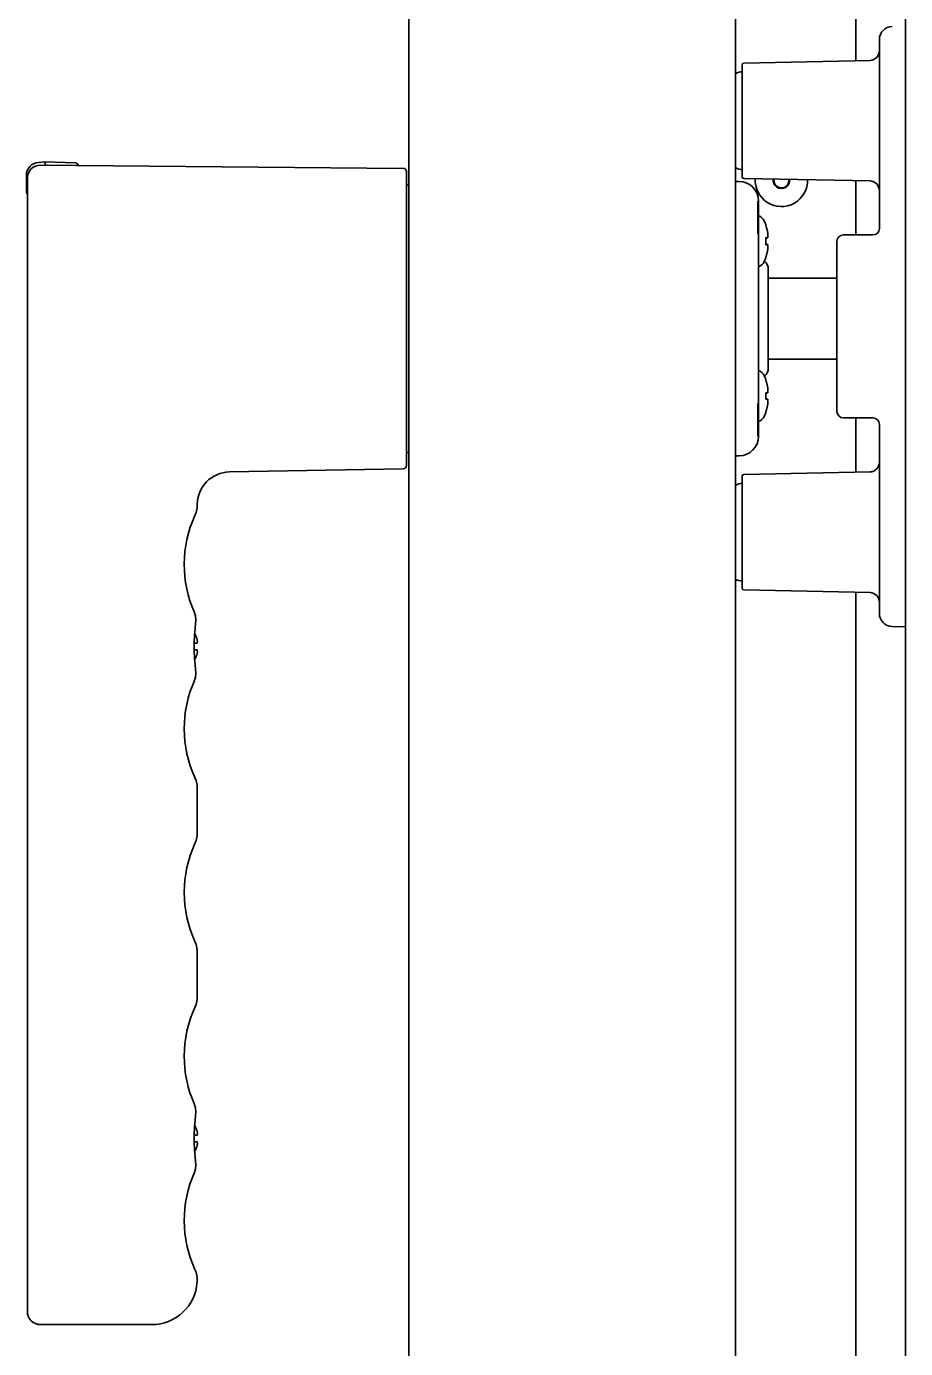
# Model space of a CAD drawing. Extents: x 6569 to 10251, y -294 to 3100.
# Drawn here: x 7355 to 7489.6, y 1434.2 to 1636.6 of the extents above; entities that cross this region are included whole.
import ezdxf

# ---------------------------------------------------------------- set-up
doc = ezdxf.new("R2010")
doc.units = 0
doc.header["$LTSCALE"] = 5
doc.layers.add('1', color=7, linetype='CONTINUOUS', true_color=0xffffff)

msp = doc.modelspace()

# ---------------------------------------------------------------- linework, layer by layer
at = {"layer": '1', "color": 7, "linetype": 'Continuous', "lineweight": 35}
for p, q in [((7489.56, 1277.43), (7489.56, 1893.33)), ((7413.56, 1333.58), (7413.56, 1891.08)), ((7463.56, 1333.58), (7463.56, 1891.08)), ((7481.96, 1631.31), (7481.96, 1857.26)), ((7485.56, 1629.56), (7485.56, 1634.56)), ((7484.13, 1631.36), (7464.8, 1630.95)), ((7464.56, 1613.55), (7464.56, 1630.7)), ((7485.56, 1605.63), (7485.56, 1629.56)), ((7357.76, 1615.83), (7356.84, 1615.75)), ((7357.18, 1615.32), (7412.67, 1614.83)), ((7357.76, 1615.83), (7362.53, 1615.66)), ((7355.01, 1613.75), (7355.01, 1611.12)), ((7355.16, 1439.83), (7355.16, 1613.32)), ((7413.16, 1614.33), (7413.16, 1595.9)), ((7464.8, 1613.3), (7484.13, 1612.9)), ((7463.56, 1612.83), (7464.1, 1612.82)), ((7481.96, 1604.63), (7481.96, 1612.94)), ((7466.96, 1609.82), (7466.96, 1604.82)), ((7467.06, 1609.82), (7467.06, 1604.82)), ((7468.18, 1606.17), (7468.16, 1606.17)), ((7467.06, 1604.82), (7467.06, 1591.83)), ((7479.06, 1603.63), (7479.06, 1577.63)), ((7483.01, 1604.63), (7480.06, 1604.63)), ((7483.01, 1604.63), (7484.56, 1604.63)), ((7468.16, 1601.17), (7468.18, 1601.17)), ((7468.56, 1591.83), (7468.56, 1599.43)), ((7479.06, 1598.03), (7468.56, 1598.03)), ((7413.16, 1595.9), (7413.16, 1587.78)), ((7467.06, 1591.83), (7467.06, 1578.83)), ((7468.56, 1591.83), (7468.56, 1584.22)), ((7413.16, 1587.78), (7413.16, 1569.32)), ((7468.56, 1585.63), (7479.06, 1585.63)), ((7468.18, 1582.48), (7468.16, 1582.48)), ((7466.96, 1578.83), (7466.96, 1573.83)), ((7467.06, 1578.83), (7467.06, 1573.83)), ((7468.16, 1577.48), (7468.18, 1577.48)), ((7483.01, 1576.63), (7480.06, 1576.63)), ((7481.96, 1568.31), (7481.96, 1576.63)), ((7484.56, 1576.63), (7483.01, 1576.63)), ((7485.56, 1551.69), (7485.56, 1575.63)), ((7464.1, 1570.83), (7463.56, 1570.83)), ((7412.67, 1568.82), (7386.07, 1568.35)), ((7464.56, 1550.55), (7464.56, 1567.7)), ((7484.13, 1568.36), (7464.8, 1567.95)), ((7464.8, 1550.3), (7484.13, 1549.9)), ((7485.56, 1546.7), (7485.56, 1551.69)), ((7481.96, 1367.26), (7481.96, 1549.94)), ((7380.73, 1546.83), (7380.75, 1546.77)), ((7380.76, 1546.75), (7380.75, 1546.77)), ((7380.8, 1546.64), (7380.76, 1546.75)), ((7380.88, 1546.33), (7380.8, 1546.64)), ((7380.95, 1545.7), (7380.87, 1546.34)), ((7380.91, 1545.1), (7380.95, 1545.7)), ((7380.91, 1545.1), (7380.91, 1545.1)), ((7380.91, 1545.1), (7380.91, 1545.1)), ((7489.56, 1544.63), (7487.49, 1544.7)), ((7380.75, 1543.67), (7380.75, 1543.68)), ((7380.75, 1543.67), (7380.75, 1543.68)), ((7380.66, 1542.13), (7381.16, 1542.13)), ((7380.66, 1541.13), (7380.66, 1541.63)), ((7381.16, 1541.13), (7380.66, 1541.13)), ((7380.75, 1539.57), (7380.75, 1539.58)), ((7380.75, 1539.57), (7380.75, 1539.58)), ((7380.91, 1538.15), (7380.91, 1538.16)), ((7380.73, 1536.42), (7380.75, 1536.48)), ((7380.75, 1536.48), (7380.78, 1536.58)), ((7380.78, 1536.58), (7380.8, 1536.62)), ((7380.87, 1536.92), (7380.88, 1536.93)), ((7381.16, 1519.91), (7381.16, 1513.14)), ((7381.16, 1494.81), (7381.16, 1488.04)), ((7380.73, 1471.53), (7380.75, 1471.47)), ((7380.76, 1471.45), (7380.75, 1471.47)), ((7380.76, 1471.45), (7380.75, 1471.47)), ((7380.8, 1471.34), (7380.76, 1471.45)), ((7380.88, 1471.03), (7380.8, 1471.34)), ((7380.82, 1469.13), (7380.91, 1469.8)), ((7380.95, 1470.4), (7380.87, 1471.04)), ((7380.91, 1469.8), (7380.95, 1470.4)), ((7380.91, 1469.8), (7380.91, 1469.8)), ((7380.91, 1469.8), (7380.91, 1469.8)), ((7380.75, 1468.37), (7380.75, 1468.38)), ((7380.75, 1468.37), (7380.75, 1468.38)), ((7380.66, 1466.83), (7381.16, 1466.83)), ((7380.66, 1465.83), (7380.66, 1466.33)), ((7381.16, 1465.83), (7380.66, 1465.83)), ((7380.75, 1464.27), (7380.75, 1464.28)), ((7380.75, 1464.27), (7380.75, 1464.28)), ((7380.75, 1461.18), (7380.78, 1461.28)), ((7380.78, 1461.28), (7380.8, 1461.32)), ((7380.87, 1461.62), (7380.88, 1461.63)), ((7380.91, 1462.85), (7380.91, 1462.86)), ((7380.91, 1462.85), (7380.91, 1462.86)), ((7380.73, 1461.12), (7380.75, 1461.18)), ((7374.16, 1437.83), (7357.16, 1437.83))]:
    msp.add_line(p, q, dxfattribs=at)
for points in [[(7380.8, 1561.68), (7380.98, 1562.13), (7381.14, 1562.89), (7381.16, 1563.34)], [(7380.91, 1545.1), (7380.95, 1545.68), (7380.88, 1546.33)], [(7380.82, 1538.82), (7380.72, 1539.86), (7380.66, 1541.02), (7380.66, 1542.2), (7380.72, 1543.36), (7380.82, 1544.41), (7380.91, 1545.1)], [(7380.91, 1538.16), (7380.82, 1538.84), (7380.77, 1539.31)], [(7380.8, 1536.62), (7380.87, 1536.91), (7380.95, 1537.56), (7380.91, 1538.15)], [(7380.88, 1536.93), (7380.95, 1537.58), (7380.91, 1538.15)], [(7381.16, 1519.91), (7381.14, 1520.37), (7380.98, 1521.13), (7380.8, 1521.58)], [(7380.8, 1511.48), (7380.98, 1511.93), (7381.14, 1512.69), (7381.16, 1513.14)], [(7381.16, 1494.81), (7381.14, 1495.27), (7380.98, 1496.03), (7380.8, 1496.48)], [(7380.8, 1486.38), (7380.98, 1486.83), (7381.14, 1487.59), (7381.16, 1488.04)], [(7380.82, 1463.52), (7380.72, 1464.56), (7380.66, 1465.72), (7380.66, 1466.9), (7380.72, 1468.06), (7380.82, 1469.11), (7380.91, 1469.8)], [(7380.91, 1469.8), (7380.95, 1470.38), (7380.88, 1471.03)], [(7380.91, 1462.86), (7380.82, 1463.54), (7380.77, 1464.01)], [(7380.8, 1461.32), (7380.87, 1461.61), (7380.95, 1462.26), (7380.91, 1462.85)], [(7380.88, 1461.63), (7380.95, 1462.28), (7380.91, 1462.85)]]:
    msp.add_lwpolyline(points, dxfattribs=at)
for centre, radius, start, end in [((7487.56, 1634.56), 2, 92, 180), ((7484.06, 1632.85), 1.5, 272.5, 0), ((7464.82, 1626.63), 3, 94.891, 114.7456), ((7464.81, 1630.7), 0.25, 92.5, 180), ((7357.01, 1613.75), 2, 95, 180), ((7357.16, 1613.32), 2, 89.5, 180), ((7362.51, 1615.16), 0.5, 12.2164, 88), ((7412.66, 1614.33), 0.5, 0, 89.5), ((7464.82, 1617.63), 3, 245.2544, 265.109), ((7464.81, 1613.55), 0.25, 180, 267.5), ((7470.56, 1612.98), 4, 175.8563, 1.7297), ((7470.56, 1612.98), 1.25, 169.3678, 8.2181), ((7470.56, 1612.98), 1.15, 168.5398, 9.0462), ((7355.26, 1611.12), 0.25, 180, 245.9607), ((7413.56, 1611.85), 0.5, 89.5, 143.13), ((7464.06, 1609.82), 3, 0, 89.25), ((7484.06, 1611.4), 1.5, 0, 87.5), ((7466.56, 1606.17), 1.5, 24.7199, 74.3747), ((7461.56, 1603.87), 7, 19.1821, 24.7199), ((7484.56, 1605.63), 1, 270, 0), ((7461, 1603.67), 7.18, 359.9988, 3.9947), ((7461, 1603.67), 7.18, 356.0053, 0.0012), ((7480.06, 1603.63), 1, 90, 180), ((7461.56, 1603.47), 7, 335.2801, 340.8179), ((7466.56, 1601.17), 1.5, 289.6339, 335.2801), ((7467.06, 1599.43), 1.5, 0, 53.1881), ((7466.56, 1582.48), 1.5, 24.7199, 70.3661), ((7461.56, 1580.18), 7, 19.1821, 24.7199), ((7467.06, 1584.22), 1.5, 306.8119, 0), ((7461, 1579.98), 7.18, 359.9988, 3.9947), ((7461, 1579.98), 7.18, 356.0053, 0.0012), ((7466.56, 1577.48), 1.5, 289.6339, 335.2801), ((7461.56, 1579.78), 7, 335.2801, 340.8179), ((7480.06, 1577.63), 1, 180, 270), ((7484.56, 1575.63), 1, 0, 90), ((7464.06, 1573.83), 3, 270.75, 0), ((7413.56, 1571.8), 0.5, 216.87, 270.5), ((7412.66, 1569.32), 0.5, 271, 0), ((7484.06, 1569.85), 1.5, 272.5, 0), ((7386.16, 1563.36), 5, 91, 180), ((7464.82, 1563.63), 3, 94.891, 114.7456), ((7464.81, 1567.7), 0.25, 92.5, 180), ((7397.16, 1554.18), 18, 155.3799, 204.086), ((7464.82, 1554.63), 3, 245.2544, 265.109), ((7464.81, 1550.55), 0.25, 180, 267.5), ((7484.06, 1548.4), 1.5, 0, 87.5), ((7487.56, 1546.7), 2, 180, 268), ((7376.56, 1541.44), 4.75, 26.6813, 28.0074), ((7376.57, 1541.45), 4.74, 25.5402, 26.6812), ((7376.57, 1541.45), 4.74, 24.5722, 25.5402), ((7376.57, 1541.45), 4.73, 23.3175, 24.5722), ((7376.58, 1541.45), 4.73, 22.5474, 23.3174), ((7376.59, 1541.45), 4.72, 21.0025, 22.5476), ((7376.59, 1541.46), 4.72, 20.5181, 21.0023), ((7376.6, 1541.46), 4.7, 18.4656, 20.5187), ((7376.62, 1541.47), 4.68, 17.3773, 18.465), ((7376.64, 1541.47), 4.67, 16.3949, 17.3772), ((7376.67, 1541.48), 4.64, 14.3176, 16.3964), ((7379.17, 1542.37), 2.01, 5.1401, 7.2744), ((7379.17, 1542.38), 2.01, 352.7259, 354.7415), ((7379.19, 1542.38), 1.98, 4.2856, 5.1372), ((7379.21, 1542.38), 1.97, 3.0233, 4.286), ((7379.22, 1542.38), 1.96, 1.9964, 3.0228), ((7379.22, 1542.38), 1.95, 0.9261, 1.9964), ((7379.22, 1542.38), 1.96, 357.6234, 358.8455), ((7379.21, 1542.38), 1.96, 356.7841, 357.6235), ((7379.2, 1542.38), 1.97, 355.3984, 356.7833), ((7379.19, 1542.38), 1.98, 354.7442, 355.3991), ((7379.23, 1542.38), 1.95, 358.8459, 0.9258), ((7376.59, 1541.8), 4.72, 338.9977, 339.4819), ((7376.6, 1541.79), 4.7, 339.4813, 341.5344), ((7376.62, 1541.79), 4.68, 341.535, 342.6227), ((7376.64, 1541.78), 4.67, 342.6228, 343.6051), ((7376.67, 1541.77), 4.64, 343.6036, 345.6824), ((7379.17, 1540.87), 2.01, 5.2585, 7.2741), ((7379.17, 1540.88), 2.01, 352.7256, 354.8598), ((7379.19, 1540.88), 1.98, 4.6009, 5.2558), ((7379.2, 1540.88), 1.97, 3.2167, 4.6016), ((7379.21, 1540.88), 1.96, 2.3765, 3.2159), ((7379.22, 1540.88), 1.95, 1.1545, 2.3767), ((7379.22, 1540.88), 1.95, 358.0037, 359.0738), ((7379.22, 1540.88), 1.96, 356.9771, 358.0037), ((7379.21, 1540.88), 1.97, 355.714, 356.9766), ((7379.19, 1540.88), 1.98, 354.8627, 355.7144), ((7379.23, 1540.88), 1.95, 0.1995, 1.1541), ((7379.23, 1540.88), 1.95, 359.0741, 0.1995), ((7376.56, 1541.81), 4.75, 331.9926, 333.3187), ((7376.57, 1541.81), 4.74, 333.3188, 334.4598), ((7376.57, 1541.81), 4.74, 334.4598, 335.4278), ((7376.57, 1541.81), 4.73, 335.4278, 336.6825), ((7376.58, 1541.8), 4.73, 336.6826, 337.4526), ((7376.59, 1541.8), 4.72, 337.4524, 338.9975), ((7397.16, 1529.08), 18, 155.914, 204.6201), ((7397.16, 1503.98), 18, 155.3799, 204.6201), ((7397.16, 1478.88), 18, 155.3799, 204.086), ((7376.56, 1466.14), 4.75, 26.6813, 28.0074), ((7376.57, 1466.15), 4.74, 25.5402, 26.6812), ((7376.57, 1466.15), 4.74, 24.5722, 25.5402), ((7376.57, 1466.15), 4.73, 23.3175, 24.5722), ((7376.58, 1466.15), 4.73, 22.5474, 23.3174), ((7376.59, 1466.15), 4.72, 21.0025, 22.5476), ((7376.59, 1466.16), 4.72, 20.5181, 21.0023), ((7376.6, 1466.16), 4.7, 18.4656, 20.5187), ((7376.62, 1466.17), 4.68, 17.3773, 18.465), ((7376.64, 1466.17), 4.67, 16.3949, 17.3772), ((7376.67, 1466.18), 4.64, 14.3176, 16.3964), ((7379.17, 1467.07), 2.01, 5.1401, 7.2744), ((7376.67, 1466.47), 4.64, 343.6036, 345.6824), ((7379.17, 1467.08), 2.01, 352.7259, 354.7415), ((7379.17, 1465.57), 2.01, 5.2585, 7.2741), ((7379.17, 1465.58), 2.01, 352.7256, 354.8598), ((7379.19, 1467.08), 1.98, 4.2856, 5.1372), ((7379.21, 1467.08), 1.97, 3.0233, 4.286), ((7379.22, 1467.08), 1.96, 1.9964, 3.0228), ((7379.22, 1467.08), 1.95, 0.9261, 1.9964), ((7379.22, 1467.08), 1.96, 357.6234, 358.8455), ((7379.21, 1467.08), 1.96, 356.7841, 357.6235), ((7379.2, 1467.08), 1.97, 355.3984, 356.7833), ((7379.19, 1467.08), 1.98, 354.7442, 355.3991), ((7379.19, 1465.58), 1.98, 4.6009, 5.2558), ((7379.2, 1465.58), 1.97, 3.2167, 4.6016), ((7379.21, 1465.58), 1.96, 2.3765, 3.2159), ((7379.22, 1465.58), 1.95, 1.1545, 2.3767), ((7379.22, 1465.58), 1.95, 358.0037, 359.0738), ((7379.22, 1465.58), 1.96, 356.9771, 358.0037), ((7379.21, 1465.58), 1.97, 355.714, 356.9766), ((7379.19, 1465.58), 1.98, 354.8627, 355.7144), ((7379.23, 1467.08), 1.95, 358.8459, 0.9258), ((7379.23, 1465.58), 1.95, 0.1995, 1.1541), ((7379.23, 1465.58), 1.95, 359.0741, 0.1995), ((7376.56, 1466.51), 4.75, 331.9926, 333.3187), ((7376.57, 1466.51), 4.74, 333.3188, 334.4598), ((7376.57, 1466.51), 4.74, 334.4598, 335.4278), ((7376.57, 1466.51), 4.73, 335.4278, 336.6825), ((7376.58, 1466.5), 4.73, 336.6826, 337.4526), ((7376.59, 1466.5), 4.72, 337.4524, 338.9975), ((7376.59, 1466.5), 4.72, 338.9977, 339.4819), ((7376.6, 1466.49), 4.7, 339.4813, 341.5344), ((7376.62, 1466.49), 4.68, 341.535, 342.6227), ((7376.64, 1466.48), 4.67, 342.6228, 343.6051), ((7397.16, 1453.78), 18, 155.914, 204.5781), ((7377.16, 1444.63), 4, 356.173, 24.5781), ((7374.16, 1444.83), 7, 270, 356.1708), ((7357.16, 1439.83), 2, 180, 270)]:
    msp.add_arc(centre, radius, start, end, dxfattribs=at)
msp.add_ellipse((7343.69, 1615.82), major_axis=(-14.32, 0.5), ratio=0.034884, start_param=3.142812, end_param=3.196638, dxfattribs=at)
for points, knots in [([(7357.99, 1615.35), (7357.94, 1615.38), (7357.87, 1615.49), (7357.83, 1615.66), (7357.8, 1615.75), (7357.78, 1615.83), (7357.76, 1615.83)], [0, 0, 0, 0, 0.366186, 0.687736, 0.908142, 1, 1, 1, 1]), ([(7468.17, 1580.48), (7468.17, 1580.48), (7468.19, 1580.48), (7468.23, 1580.48), (7468.27, 1580.48), (7468.31, 1580.48), (7468.35, 1580.48), (7468.38, 1580.48), (7468.4, 1580.48), (7468.4, 1580.48)], [0, 0, 0, 0, 0.011587, 0.176323, 0.341058, 0.505794, 0.670529, 0.835265, 1, 1, 1, 1])]:
    msp.add_open_spline(points, degree=3, knots=knots, dxfattribs=at)
for points in [[(7468.5, 1604.67), (7468.5, 1604.74), (7468.48, 1604.86), (7468.45, 1605.06), (7468.41, 1605.25), (7468.37, 1605.44), (7468.33, 1605.62), (7468.28, 1605.81), (7468.22, 1605.99), (7468.18, 1606.11), (7468.16, 1606.17)], [(7468.06, 1604.17), (7468.08, 1604.17), (7468.12, 1604.17), (7468.18, 1604.17), (7468.23, 1604.17), (7468.27, 1604.17), (7468.31, 1604.17), (7468.35, 1604.17), (7468.38, 1604.17), (7468.4, 1604.17), (7468.4, 1604.17)], [(7468.4, 1603.17), (7468.4, 1603.17), (7468.38, 1603.17), (7468.35, 1603.17), (7468.31, 1603.17), (7468.27, 1603.17), (7468.23, 1603.17), (7468.18, 1603.17), (7468.12, 1603.17), (7468.08, 1603.17), (7468.06, 1603.17)], [(7468.16, 1604.17), (7468.18, 1604.17), (7468.22, 1604.17), (7468.28, 1604.17), (7468.33, 1604.17), (7468.37, 1604.17), (7468.41, 1604.17), (7468.45, 1604.17), (7468.48, 1604.17), (7468.5, 1604.17), (7468.5, 1604.17)], [(7468.5, 1603.17), (7468.5, 1603.17), (7468.48, 1603.17), (7468.45, 1603.17), (7468.41, 1603.17), (7468.37, 1603.17), (7468.33, 1603.17), (7468.28, 1603.17), (7468.22, 1603.17), (7468.18, 1603.17), (7468.16, 1603.17)], [(7468.5, 1604.17), (7468.51, 1604.2), (7468.51, 1604.24), (7468.51, 1604.31), (7468.51, 1604.38), (7468.51, 1604.46), (7468.51, 1604.53), (7468.51, 1604.6), (7468.51, 1604.65), (7468.5, 1604.67)], [(7468.5, 1602.67), (7468.51, 1602.7), (7468.51, 1602.75), (7468.51, 1602.82), (7468.51, 1602.89), (7468.51, 1602.96), (7468.51, 1603.03), (7468.51, 1603.1), (7468.51, 1603.15), (7468.5, 1603.17)], [(7468.16, 1601.17), (7468.18, 1601.23), (7468.22, 1601.35), (7468.28, 1601.53), (7468.33, 1601.72), (7468.37, 1601.91), (7468.41, 1602.09), (7468.45, 1602.29), (7468.48, 1602.48), (7468.5, 1602.61), (7468.5, 1602.67)], [(7468.5, 1580.98), (7468.5, 1581.05), (7468.48, 1581.18), (7468.45, 1581.37), (7468.41, 1581.56), (7468.37, 1581.75), (7468.33, 1581.94), (7468.28, 1582.12), (7468.22, 1582.3), (7468.18, 1582.42), (7468.16, 1582.48)], [(7468.5, 1580.48), (7468.51, 1580.51), (7468.51, 1580.55), (7468.51, 1580.63), (7468.51, 1580.7), (7468.51, 1580.77), (7468.51, 1580.84), (7468.51, 1580.91), (7468.51, 1580.96), (7468.5, 1580.98)], [(7468.16, 1580.48), (7468.18, 1580.48), (7468.22, 1580.48), (7468.28, 1580.48), (7468.33, 1580.48), (7468.37, 1580.48), (7468.41, 1580.48), (7468.45, 1580.48), (7468.48, 1580.48), (7468.5, 1580.48), (7468.5, 1580.48)], [(7468.5, 1579.48), (7468.5, 1579.48), (7468.48, 1579.48), (7468.45, 1579.48), (7468.41, 1579.48), (7468.37, 1579.48), (7468.33, 1579.48), (7468.28, 1579.48), (7468.22, 1579.48), (7468.18, 1579.48), (7468.16, 1579.48)], [(7468.16, 1577.48), (7468.18, 1577.54), (7468.22, 1577.66), (7468.28, 1577.85), (7468.33, 1578.03), (7468.37, 1578.22), (7468.41, 1578.41), (7468.45, 1578.6), (7468.48, 1578.79), (7468.5, 1578.92), (7468.5, 1578.98)], [(7468.5, 1578.98), (7468.51, 1579.01), (7468.51, 1579.06), (7468.51, 1579.14), (7468.51, 1579.21), (7468.51, 1579.28), (7468.51, 1579.35), (7468.51, 1579.41), (7468.51, 1579.46), (7468.5, 1579.48)]]:
    msp.add_open_spline(points, degree=3, dxfattribs=at)

doc.saveas('drawing.dxf')
